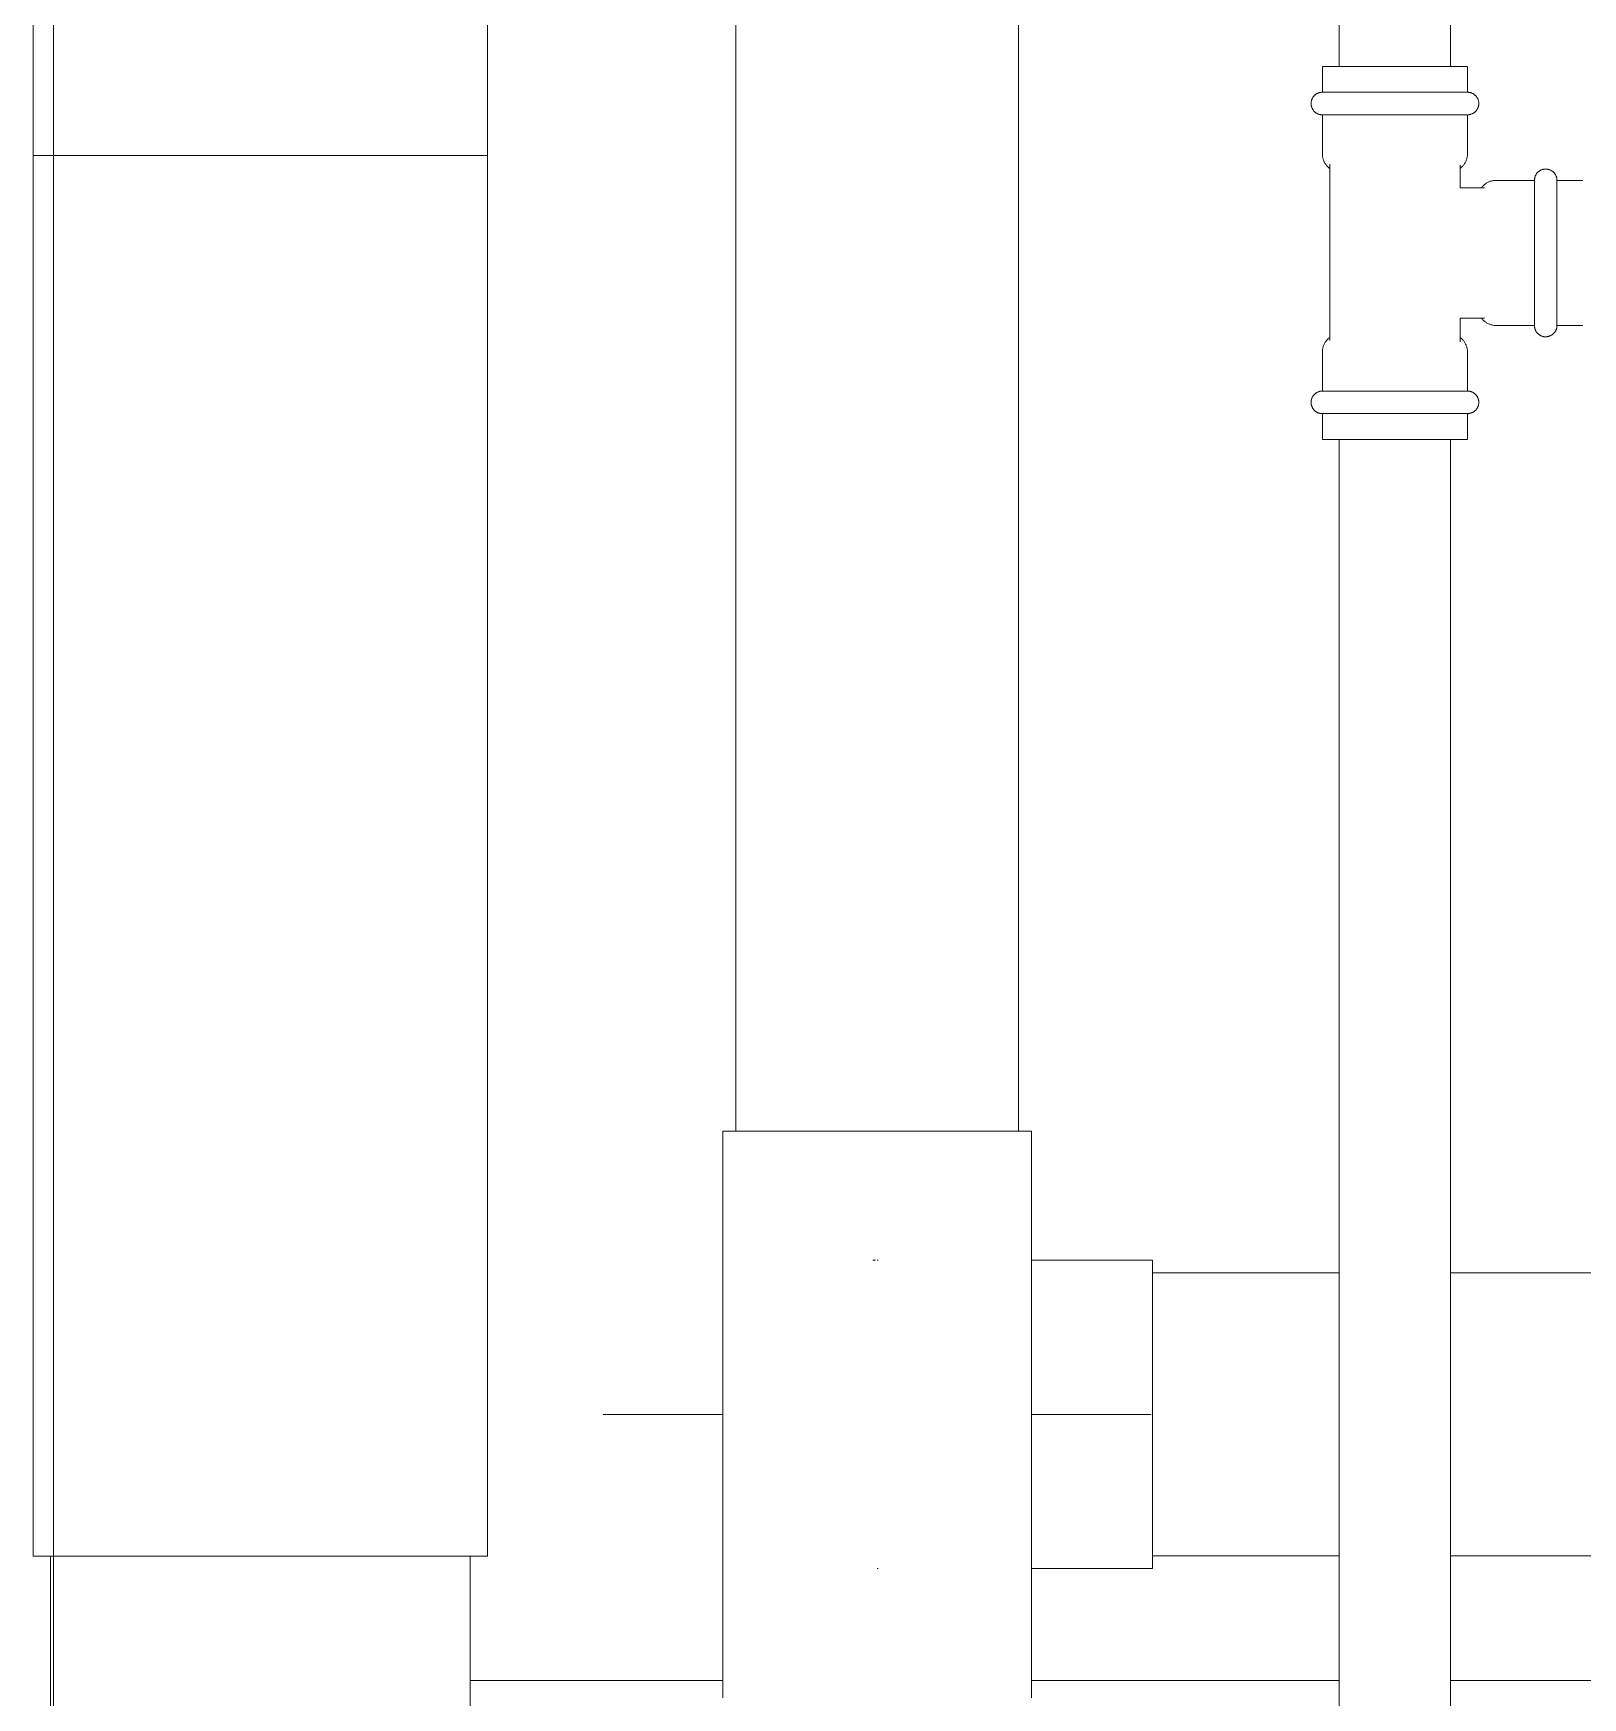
# Model space of a CAD drawing. Header units: inches. Extents: x -3299 to -2222, y -94 to 482.
# Drawn here: x -2441.3 to -2418.69, y 230.66 to 254.94 of the extents above; entities that cross this region are included whole.
import ezdxf

# ---------------------------------------------------------------- set-up
doc = ezdxf.new("R2010")
doc.units = ezdxf.units.IN
doc.header["$MEASUREMENT"] = 0
for name, color, linetype, lineweight in [('P-PIPE', 3, 'Continuous', 9), ('P-PIPE-CNTR', 3, 'Continuous', 9), ('S-GRID', 1, 'Continuous', 9)]:
    doc.layers.add(name, color=color, linetype=linetype, lineweight=lineweight)

# ---------------------------------------------------------------- blocks, each defined once
blk = doc.blocks.new('Elbow - Welded - Generic - Standard-1121388-PLG_ ROOF LEVEL')
at = {"layer": 'P-PIPE'}
for p, q in [((-2437.982, 253.155), (-2441.295, 253.155)), ((-2434.669, 253.155), (-2437.982, 253.155))]:
    blk.add_line(p, q, dxfattribs=at)
at = {"layer": 'P-PIPE', "flags": 128}
for points in [[(-2441.295, 259.139), (-2441.295, 259.134), (-2441.295, 259.12), (-2441.295, 259.096), (-2441.295, 259.063), (-2441.295, 259.02), (-2441.295, 258.968), (-2441.295, 258.906), (-2441.295, 258.835), (-2441.295, 258.756), (-2441.295, 258.667), (-2441.295, 258.569), (-2441.295, 258.463), (-2441.295, 258.348), (-2441.295, 258.225), (-2441.295, 258.094), (-2441.295, 257.955), (-2441.295, 257.808), (-2441.295, 257.654), (-2441.295, 257.493), (-2441.295, 257.324), (-2441.295, 257.149), (-2441.295, 256.968), (-2441.295, 256.78), (-2441.295, 256.587), (-2441.295, 256.388), (-2441.295, 256.184), (-2441.295, 255.975), (-2441.295, 255.762), (-2441.295, 255.545), (-2441.295, 255.323), (-2441.295, 255.099), (-2441.295, 254.871), (-2441.295, 254.64), (-2441.295, 254.407), (-2441.295, 254.172), (-2441.295, 253.935), (-2441.295, 253.698), (-2441.295, 253.459), (-2441.295, 253.22), (-2441.295, 253.155)], [(-2434.669, 253.155), (-2434.669, 253.394), (-2434.669, 253.633), (-2434.669, 253.871), (-2434.669, 254.108), (-2434.669, 254.344), (-2434.669, 254.577), (-2434.669, 254.809), (-2434.669, 255.037), (-2434.669, 255.263), (-2434.669, 255.485), (-2434.669, 255.704), (-2434.669, 255.918), (-2434.669, 256.128), (-2434.669, 256.334), (-2434.669, 256.534), (-2434.669, 256.729), (-2434.669, 256.918), (-2434.669, 257.101), (-2434.669, 257.278), (-2434.669, 257.448), (-2434.669, 257.611), (-2434.669, 257.767), (-2434.669, 257.916), (-2434.669, 258.057), (-2434.669, 258.191), (-2434.669, 258.316), (-2434.669, 258.433), (-2434.669, 258.541), (-2434.669, 258.641), (-2434.669, 258.733), (-2434.669, 258.815), (-2434.669, 258.888), (-2434.669, 258.952), (-2434.669, 259.007), (-2434.669, 259.052), (-2434.669, 259.088), (-2434.669, 259.115), (-2434.669, 259.131), (-2434.669, 259.139), (-2434.669, 259.139)]]:
    blk.add_lwpolyline(points, dxfattribs=at)
at = {"layer": 'P-PIPE'}
for start, end in [(90, 120), (30, 90), (120.159, 165), (0, 15)]:
    blk.add_arc((-2437.982, 259.139), 3.313, start, end, dxfattribs=at)
blk = doc.blocks.new('Elbow - Welded - Generic - Standard-V4-PLG_ ROOF LEVEL')
at = {"layer": 'P-PIPE'}
for p, q in [((-2429.047, 224.404), (-2429.006, 224.405)), ((-2424.966, 224.405), (-2424.966, 222.155)), ((-2424.966, 222.155), (-2424.966, 219.905))]:
    blk.add_line(p, q, dxfattribs=at)
at = {"layer": 'P-PIPE', "flags": 128}
for points in [[(-2428.982, 224.405), (-2428.979, 224.405), (-2428.969, 224.405)], [(-2426.732, 224.405), (-2426.716, 224.405), (-2426.57, 224.405), (-2426.422, 224.405), (-2426.271, 224.405), (-2426.118, 224.405), (-2425.963, 224.405), (-2425.807, 224.405), (-2425.649, 224.405), (-2425.49, 224.405), (-2425.331, 224.405), (-2425.17, 224.405), (-2425.01, 224.405), (-2424.966, 224.405)], [(-2428.966, 219.905), (-2428.977, 219.905), (-2428.982, 219.905), (-2428.982, 219.905)], [(-2424.966, 219.905), (-2425.127, 219.905), (-2425.287, 219.905), (-2425.447, 219.905), (-2425.606, 219.905), (-2425.764, 219.905), (-2425.921, 219.905), (-2426.076, 219.905), (-2426.23, 219.905), (-2426.381, 219.905), (-2426.53, 219.905), (-2426.677, 219.905), (-2426.732, 219.905)]]:
    blk.add_lwpolyline(points, dxfattribs=at)

msp = doc.modelspace()

# ---------------------------------------------------------------- linework, layer by layer
at = {"layer": 'P-PIPE'}
for p, q in [((-2431.045, 313.46), (-2431.045, 238.923)), ((-2426.92, 238.923), (-2426.92, 313.46)), ((-2422.24, 268.45), (-2422.24, 254.455)), ((-2420.615, 254.455), (-2420.615, 268.45)), ((-2422.486, 254.455), (-2422.486, 254.08)), ((-2420.368, 254.455), (-2422.486, 254.455)), ((-2420.368, 254.08), (-2420.368, 254.455)), ((-2422.486, 254.08), (-2420.368, 254.08)), ((-2422.486, 253.751), (-2422.486, 253.184)), ((-2422.486, 253.751), (-2420.368, 253.751)), ((-2420.368, 253.184), (-2420.368, 253.751)), ((-2441.295, 253.155), (-2441.295, 232.718)), ((-2441.182, 253.155), (-2440.851, 253.155)), ((-2440.851, 253.155), (-2440.325, 253.155)), ((-2440.324, 253.155), (-2438.84, 253.155)), ((-2438.839, 253.155), (-2437.125, 253.155)), ((-2437.125, 253.155), (-2436.326, 253.155)), ((-2436.326, 253.155), (-2435.64, 253.155)), ((-2435.639, 253.155), (-2435.113, 253.155)), ((-2435.113, 253.155), (-2434.783, 253.155)), ((-2434.67, 232.718), (-2434.67, 253.155)), ((-2422.377, 253.031), (-2422.377, 250.456)), ((-2420.477, 252.685), (-2420.477, 253.014)), ((-2420.118, 252.685), (-2420.477, 252.685)), ((-2419.392, 252.794), (-2419.948, 252.794)), ((-2418.687, 252.794), (-2419.063, 252.794)), ((-2420.477, 250.785), (-2420.118, 250.785)), ((-2420.477, 250.439), (-2420.477, 250.785)), ((-2419.948, 250.676), (-2419.392, 250.676)), ((-2419.063, 250.676), (-2418.687, 250.676)), ((-2422.486, 250.286), (-2422.486, 249.72)), ((-2420.368, 249.72), (-2420.368, 250.286)), ((-2420.368, 249.72), (-2422.486, 249.72)), ((-2422.486, 249.391), (-2422.486, 249.015)), ((-2420.368, 249.391), (-2422.486, 249.391)), ((-2420.368, 249.015), (-2420.368, 249.391)), ((-2422.486, 249.015), (-2420.368, 249.015)), ((-2422.24, 249.015), (-2422.24, 101.724)), ((-2420.615, 101.724), (-2420.615, 249.015)), ((-2431.232, 238.923), (-2431.232, 230.655)), ((-2431.232, 238.923), (-2428.982, 238.923)), ((-2428.982, 238.923), (-2426.732, 238.923)), ((-2426.732, 230.655), (-2426.732, 238.923)), ((-2422.24, 236.852), (-2424.966, 236.852)), ((-2413.243, 236.852), (-2420.615, 236.852)), ((-2434.67, 232.718), (-2441.295, 232.718)), ((-2441.045, 232.718), (-2441.045, 225.593)), ((-2434.92, 225.593), (-2434.92, 232.718)), ((-2424.966, 232.727), (-2422.24, 232.727)), ((-2420.615, 232.727), (-2413.243, 232.727)), ((-2431.232, 230.905), (-2434.92, 230.905)), ((-2422.24, 230.905), (-2426.732, 230.905)), ((-2413.243, 230.905), (-2420.615, 230.905))]:
    msp.add_line(p, q, dxfattribs=at)
at = {"layer": 'P-PIPE', "flags": 128}
for points in [[(-2422.486, 253.751), (-2422.493, 253.751), (-2422.499, 253.751), (-2422.506, 253.752), (-2422.512, 253.753), (-2422.519, 253.754), (-2422.525, 253.755), (-2422.532, 253.757), (-2422.538, 253.759), (-2422.544, 253.761), (-2422.55, 253.764), (-2422.556, 253.766), (-2422.562, 253.769), (-2422.568, 253.772), (-2422.574, 253.776), (-2422.579, 253.779), (-2422.584, 253.783), (-2422.59, 253.787), (-2422.595, 253.791), (-2422.599, 253.796), (-2422.604, 253.801), (-2422.609, 253.805), (-2422.613, 253.81), (-2422.617, 253.815), (-2422.621, 253.821), (-2422.625, 253.826), (-2422.628, 253.832), (-2422.631, 253.838), (-2422.634, 253.843), (-2422.637, 253.849), (-2422.639, 253.856), (-2422.642, 253.862), (-2422.644, 253.868), (-2422.645, 253.874), (-2422.647, 253.881), (-2422.648, 253.887), (-2422.649, 253.894), (-2422.65, 253.9), (-2422.65, 253.907), (-2422.651, 253.913), (-2422.651, 253.92), (-2422.65, 253.927), (-2422.65, 253.933), (-2422.649, 253.94), (-2422.648, 253.946), (-2422.646, 253.953), (-2422.645, 253.959), (-2422.643, 253.965), (-2422.641, 253.971), (-2422.638, 253.978), (-2422.636, 253.984), (-2422.633, 253.99), (-2422.63, 253.995), (-2422.626, 254.001), (-2422.623, 254.007), (-2422.619, 254.012), (-2422.615, 254.017), (-2422.611, 254.022), (-2422.607, 254.027), (-2422.602, 254.032), (-2422.597, 254.036), (-2422.592, 254.041), (-2422.587, 254.045), (-2422.582, 254.049), (-2422.576, 254.053), (-2422.571, 254.056), (-2422.565, 254.059), (-2422.559, 254.062), (-2422.553, 254.065), (-2422.547, 254.068), (-2422.541, 254.07), (-2422.535, 254.072), (-2422.529, 254.074), (-2422.522, 254.076), (-2422.516, 254.077), (-2422.509, 254.078), (-2422.503, 254.079), (-2422.496, 254.079), (-2422.49, 254.08), (-2422.486, 254.08)], [(-2420.368, 254.08), (-2420.369, 254.08), (-2420.372, 254.08), (-2420.376, 254.08), (-2420.382, 254.08), (-2420.389, 254.08), (-2420.398, 254.08), (-2420.409, 254.08), (-2420.422, 254.08), (-2420.436, 254.08), (-2420.452, 254.08), (-2420.469, 254.08), (-2420.488, 254.08), (-2420.508, 254.08), (-2420.53, 254.08), (-2420.553, 254.08), (-2420.578, 254.08), (-2420.604, 254.08), (-2420.631, 254.08), (-2420.66, 254.08), (-2420.689, 254.08), (-2420.72, 254.08), (-2420.752, 254.08), (-2420.786, 254.08), (-2420.82, 254.08), (-2420.855, 254.08), (-2420.891, 254.08), (-2420.928, 254.08), (-2420.966, 254.08), (-2421.004, 254.08), (-2421.043, 254.08), (-2421.083, 254.08), (-2421.123, 254.08), (-2421.164, 254.08), (-2421.206, 254.08), (-2421.247, 254.08), (-2421.289, 254.08), (-2421.331, 254.08), (-2421.373, 254.08), (-2421.416, 254.08), (-2421.458, 254.08), (-2421.5, 254.08), (-2421.543, 254.08), (-2421.585, 254.08), (-2421.626, 254.08), (-2421.668, 254.08), (-2421.709, 254.08), (-2421.749, 254.08), (-2421.789, 254.08), (-2421.829, 254.08), (-2421.868, 254.08), (-2421.906, 254.08), (-2421.943, 254.08), (-2421.98, 254.08), (-2422.016, 254.08), (-2422.05, 254.08), (-2422.084, 254.08), (-2422.117, 254.08), (-2422.148, 254.08), (-2422.179, 254.08), (-2422.208, 254.08), (-2422.236, 254.08), (-2422.263, 254.08), (-2422.288, 254.08), (-2422.312, 254.08), (-2422.335, 254.08), (-2422.356, 254.08), (-2422.375, 254.08), (-2422.393, 254.08), (-2422.41, 254.08), (-2422.425, 254.08), (-2422.438, 254.08), (-2422.45, 254.08), (-2422.46, 254.08), (-2422.469, 254.08), (-2422.476, 254.08), (-2422.481, 254.08), (-2422.484, 254.08), (-2422.486, 254.08), (-2422.486, 254.08)], [(-2422.486, 254.08), (-2422.485, 254.08), (-2422.483, 254.08), (-2422.479, 254.08), (-2422.473, 254.08), (-2422.465, 254.08), (-2422.456, 254.08), (-2422.445, 254.08)], [(-2420.404, 254.08), (-2420.394, 254.08), (-2420.386, 254.08), (-2420.379, 254.08), (-2420.374, 254.08), (-2420.37, 254.08), (-2420.368, 254.08), (-2420.368, 254.08)], [(-2420.368, 254.08), (-2420.362, 254.08), (-2420.355, 254.079), (-2420.348, 254.078), (-2420.342, 254.078), (-2420.335, 254.076), (-2420.329, 254.075), (-2420.323, 254.073), (-2420.316, 254.071), (-2420.31, 254.069), (-2420.304, 254.067), (-2420.298, 254.064), (-2420.292, 254.061), (-2420.286, 254.058), (-2420.281, 254.055), (-2420.275, 254.051), (-2420.27, 254.047), (-2420.265, 254.043), (-2420.26, 254.039), (-2420.255, 254.034), (-2420.25, 254.03), (-2420.246, 254.025), (-2420.241, 254.02), (-2420.237, 254.015), (-2420.233, 254.009), (-2420.23, 254.004), (-2420.226, 253.998), (-2420.223, 253.993), (-2420.22, 253.987), (-2420.217, 253.981), (-2420.215, 253.975), (-2420.213, 253.969), (-2420.211, 253.962), (-2420.209, 253.956), (-2420.207, 253.95), (-2420.206, 253.943), (-2420.205, 253.937), (-2420.204, 253.93), (-2420.204, 253.923), (-2420.204, 253.917), (-2420.204, 253.91), (-2420.204, 253.904), (-2420.205, 253.897), (-2420.205, 253.891), (-2420.207, 253.884), (-2420.208, 253.878), (-2420.21, 253.871), (-2420.211, 253.865), (-2420.214, 253.859), (-2420.216, 253.853), (-2420.219, 253.847), (-2420.221, 253.841), (-2420.224, 253.835), (-2420.228, 253.829), (-2420.231, 253.824), (-2420.235, 253.818), (-2420.239, 253.813), (-2420.243, 253.808), (-2420.248, 253.803), (-2420.252, 253.798), (-2420.257, 253.794), (-2420.262, 253.789), (-2420.267, 253.785), (-2420.272, 253.781), (-2420.278, 253.778), (-2420.283, 253.774), (-2420.289, 253.771), (-2420.295, 253.768), (-2420.301, 253.765), (-2420.307, 253.762), (-2420.313, 253.76), (-2420.319, 253.758), (-2420.326, 253.756), (-2420.332, 253.755), (-2420.338, 253.753), (-2420.345, 253.752), (-2420.351, 253.751), (-2420.358, 253.751), (-2420.365, 253.751), (-2420.368, 253.751)], [(-2422.486, 253.751), (-2422.485, 253.751), (-2422.483, 253.751), (-2422.479, 253.751), (-2422.473, 253.751), (-2422.465, 253.751), (-2422.456, 253.751), (-2422.445, 253.751), (-2422.432, 253.751), (-2422.418, 253.751), (-2422.403, 253.751), (-2422.385, 253.751), (-2422.366, 253.751), (-2422.346, 253.751), (-2422.324, 253.751), (-2422.301, 253.751), (-2422.277, 253.751), (-2422.251, 253.751), (-2422.223, 253.751), (-2422.195, 253.751), (-2422.165, 253.751), (-2422.134, 253.751), (-2422.102, 253.751), (-2422.069, 253.751), (-2422.034, 253.751), (-2421.999, 253.751), (-2421.963, 253.751), (-2421.926, 253.751), (-2421.888, 253.751), (-2421.85, 253.751), (-2421.811, 253.751), (-2421.771, 253.751), (-2421.731, 253.751), (-2421.69, 253.751), (-2421.649, 253.751), (-2421.607, 253.751), (-2421.565, 253.751), (-2421.523, 253.751), (-2421.481, 253.751), (-2421.439, 253.751), (-2421.396, 253.751), (-2421.354, 253.751), (-2421.312, 253.751), (-2421.27, 253.751), (-2421.228, 253.751), (-2421.186, 253.751), (-2421.145, 253.751), (-2421.105, 253.751), (-2421.065, 253.751), (-2421.025, 253.751), (-2420.986, 253.751), (-2420.948, 253.751), (-2420.911, 253.751), (-2420.874, 253.751), (-2420.839, 253.751), (-2420.804, 253.751), (-2420.77, 253.751), (-2420.737, 253.751), (-2420.706, 253.751), (-2420.675, 253.751), (-2420.646, 253.751), (-2420.618, 253.751), (-2420.592, 253.751), (-2420.566, 253.751), (-2420.542, 253.751), (-2420.52, 253.751), (-2420.499, 253.751), (-2420.479, 253.751), (-2420.461, 253.751), (-2420.444, 253.751), (-2420.429, 253.751), (-2420.416, 253.751), (-2420.404, 253.751), (-2420.394, 253.751), (-2420.386, 253.751), (-2420.379, 253.751), (-2420.374, 253.751), (-2420.37, 253.751), (-2420.368, 253.751), (-2420.368, 253.751)], [(-2422.45, 253.751), (-2422.46, 253.751), (-2422.469, 253.751), (-2422.476, 253.751), (-2422.481, 253.751), (-2422.484, 253.751), (-2422.486, 253.751), (-2422.486, 253.751)], [(-2420.368, 253.751), (-2420.369, 253.751), (-2420.372, 253.751), (-2420.376, 253.751), (-2420.382, 253.751), (-2420.389, 253.751), (-2420.398, 253.751), (-2420.409, 253.751)], [(-2422.377, 252.966), (-2422.386, 252.973), (-2422.394, 252.98), (-2422.402, 252.987), (-2422.41, 252.995), (-2422.417, 253.003), (-2422.424, 253.011), (-2422.431, 253.02), (-2422.437, 253.029), (-2422.443, 253.038), (-2422.449, 253.047), (-2422.454, 253.057), (-2422.459, 253.066), (-2422.464, 253.076), (-2422.468, 253.086), (-2422.472, 253.097), (-2422.475, 253.107), (-2422.478, 253.117), (-2422.48, 253.128), (-2422.482, 253.139), (-2422.484, 253.15), (-2422.485, 253.16), (-2422.486, 253.171), (-2422.486, 253.182), (-2422.486, 253.184)], [(-2420.368, 253.184), (-2420.368, 253.173), (-2420.369, 253.162), (-2420.37, 253.152), (-2420.372, 253.141), (-2420.374, 253.13), (-2420.376, 253.119), (-2420.379, 253.109), (-2420.382, 253.098), (-2420.386, 253.088), (-2420.39, 253.078), (-2420.394, 253.068), (-2420.399, 253.058), (-2420.404, 253.049), (-2420.41, 253.039), (-2420.416, 253.03), (-2420.422, 253.021), (-2420.429, 253.013), (-2420.436, 253.004), (-2420.443, 252.996), (-2420.451, 252.989), (-2420.459, 252.981), (-2420.467, 252.974), (-2420.476, 252.967), (-2420.477, 252.966)], [(-2419.392, 252.794), (-2419.391, 252.801), (-2419.391, 252.807), (-2419.39, 252.814), (-2419.39, 252.82), (-2419.388, 252.827), (-2419.387, 252.833), (-2419.385, 252.84), (-2419.383, 252.846), (-2419.381, 252.852), (-2419.379, 252.858), (-2419.376, 252.864), (-2419.373, 252.87), (-2419.37, 252.876), (-2419.366, 252.882), (-2419.363, 252.887), (-2419.359, 252.892), (-2419.355, 252.898), (-2419.351, 252.903), (-2419.346, 252.907), (-2419.342, 252.912), (-2419.337, 252.917), (-2419.332, 252.921), (-2419.327, 252.925), (-2419.321, 252.929), (-2419.316, 252.933), (-2419.31, 252.936), (-2419.305, 252.939), (-2419.299, 252.942), (-2419.293, 252.945), (-2419.287, 252.947), (-2419.281, 252.95), (-2419.274, 252.952), (-2419.268, 252.953), (-2419.262, 252.955), (-2419.255, 252.956), (-2419.249, 252.957), (-2419.242, 252.958), (-2419.235, 252.958), (-2419.229, 252.959), (-2419.222, 252.959), (-2419.216, 252.958), (-2419.209, 252.958), (-2419.203, 252.957), (-2419.196, 252.956), (-2419.19, 252.954), (-2419.183, 252.953), (-2419.177, 252.951), (-2419.171, 252.949), (-2419.165, 252.946), (-2419.159, 252.944), (-2419.153, 252.941), (-2419.147, 252.938), (-2419.141, 252.934), (-2419.136, 252.931), (-2419.13, 252.927), (-2419.125, 252.923), (-2419.12, 252.919), (-2419.115, 252.915), (-2419.11, 252.91), (-2419.106, 252.905), (-2419.101, 252.9), (-2419.097, 252.895), (-2419.093, 252.89), (-2419.09, 252.885), (-2419.086, 252.879), (-2419.083, 252.873), (-2419.08, 252.867), (-2419.077, 252.861), (-2419.074, 252.855), (-2419.072, 252.849), (-2419.07, 252.843), (-2419.068, 252.837), (-2419.067, 252.83), (-2419.065, 252.824), (-2419.064, 252.817), (-2419.063, 252.811), (-2419.063, 252.804), (-2419.063, 252.798), (-2419.063, 252.794)], [(-2420.166, 252.685), (-2420.159, 252.694), (-2420.152, 252.702), (-2420.145, 252.71), (-2420.137, 252.718), (-2420.129, 252.725), (-2420.121, 252.732), (-2420.112, 252.739), (-2420.104, 252.745), (-2420.095, 252.751), (-2420.085, 252.757), (-2420.076, 252.762), (-2420.066, 252.767), (-2420.056, 252.772), (-2420.046, 252.776), (-2420.036, 252.78), (-2420.025, 252.783), (-2420.015, 252.786), (-2420.004, 252.788), (-2419.993, 252.79), (-2419.983, 252.792), (-2419.972, 252.793), (-2419.961, 252.794), (-2419.95, 252.794), (-2419.948, 252.794)], [(-2419.392, 252.794), (-2419.392, 252.793), (-2419.392, 252.791), (-2419.392, 252.787), (-2419.392, 252.781), (-2419.392, 252.773), (-2419.392, 252.764), (-2419.392, 252.753), (-2419.392, 252.74), (-2419.392, 252.726), (-2419.392, 252.711), (-2419.392, 252.693), (-2419.392, 252.674), (-2419.392, 252.654), (-2419.392, 252.632), (-2419.392, 252.609), (-2419.392, 252.585), (-2419.392, 252.559), (-2419.392, 252.531), (-2419.392, 252.503), (-2419.392, 252.473), (-2419.392, 252.442), (-2419.392, 252.41), (-2419.392, 252.377), (-2419.392, 252.342), (-2419.392, 252.307), (-2419.392, 252.271), (-2419.392, 252.234), (-2419.392, 252.197), (-2419.392, 252.158), (-2419.392, 252.119), (-2419.392, 252.079), (-2419.392, 252.039), (-2419.392, 251.998), (-2419.392, 251.957), (-2419.392, 251.915), (-2419.392, 251.873), (-2419.392, 251.831), (-2419.392, 251.789), (-2419.392, 251.747), (-2419.392, 251.704), (-2419.392, 251.662), (-2419.392, 251.62), (-2419.392, 251.578), (-2419.392, 251.536), (-2419.392, 251.495), (-2419.392, 251.453), (-2419.392, 251.413), (-2419.392, 251.373), (-2419.392, 251.333), (-2419.392, 251.294), (-2419.392, 251.256), (-2419.392, 251.219), (-2419.392, 251.182), (-2419.392, 251.147), (-2419.392, 251.112), (-2419.392, 251.078), (-2419.392, 251.045), (-2419.392, 251.014), (-2419.392, 250.983), (-2419.392, 250.954), (-2419.392, 250.926), (-2419.392, 250.9), (-2419.392, 250.874), (-2419.392, 250.85), (-2419.392, 250.828), (-2419.392, 250.807), (-2419.392, 250.787), (-2419.392, 250.769), (-2419.392, 250.752), (-2419.392, 250.737), (-2419.392, 250.724), (-2419.392, 250.712), (-2419.392, 250.702), (-2419.392, 250.694), (-2419.392, 250.687), (-2419.392, 250.682), (-2419.392, 250.678), (-2419.392, 250.676), (-2419.392, 250.676)], [(-2419.392, 252.758), (-2419.392, 252.768), (-2419.392, 252.777), (-2419.392, 252.784), (-2419.392, 252.789), (-2419.392, 252.792), (-2419.392, 252.794), (-2419.392, 252.794)], [(-2419.063, 250.676), (-2419.063, 250.677), (-2419.063, 250.68), (-2419.063, 250.684), (-2419.063, 250.69), (-2419.063, 250.697), (-2419.063, 250.706), (-2419.063, 250.717), (-2419.063, 250.73), (-2419.063, 250.744), (-2419.063, 250.76), (-2419.063, 250.777), (-2419.063, 250.796), (-2419.063, 250.816), (-2419.063, 250.838), (-2419.063, 250.861), (-2419.063, 250.886), (-2419.063, 250.912), (-2419.063, 250.939), (-2419.063, 250.968), (-2419.063, 250.997), (-2419.063, 251.028), (-2419.063, 251.06), (-2419.063, 251.094), (-2419.063, 251.128), (-2419.063, 251.163), (-2419.063, 251.199), (-2419.063, 251.236), (-2419.063, 251.274), (-2419.063, 251.312), (-2419.063, 251.351), (-2419.063, 251.391), (-2419.063, 251.432), (-2419.063, 251.472), (-2419.063, 251.514), (-2419.063, 251.555), (-2419.063, 251.597), (-2419.063, 251.639), (-2419.063, 251.681), (-2419.063, 251.724), (-2419.063, 251.766), (-2419.063, 251.808), (-2419.063, 251.851), (-2419.063, 251.893), (-2419.063, 251.934), (-2419.063, 251.976), (-2419.063, 252.017), (-2419.063, 252.057), (-2419.063, 252.097), (-2419.063, 252.137), (-2419.063, 252.176), (-2419.063, 252.214), (-2419.063, 252.251), (-2419.063, 252.288), (-2419.063, 252.324), (-2419.063, 252.358), (-2419.063, 252.392), (-2419.063, 252.425), (-2419.063, 252.456), (-2419.063, 252.487), (-2419.063, 252.516), (-2419.063, 252.544), (-2419.063, 252.571), (-2419.063, 252.596), (-2419.063, 252.62), (-2419.063, 252.643), (-2419.063, 252.664), (-2419.063, 252.683), (-2419.063, 252.701), (-2419.063, 252.718), (-2419.063, 252.733), (-2419.063, 252.746), (-2419.063, 252.758), (-2419.063, 252.768), (-2419.063, 252.777), (-2419.063, 252.784), (-2419.063, 252.789), (-2419.063, 252.792), (-2419.063, 252.794), (-2419.063, 252.794)], [(-2419.063, 252.794), (-2419.063, 252.793), (-2419.063, 252.791), (-2419.063, 252.787), (-2419.063, 252.781), (-2419.063, 252.773), (-2419.063, 252.764), (-2419.063, 252.753)], [(-2419.948, 250.676), (-2419.959, 250.676), (-2419.97, 250.677), (-2419.981, 250.678), (-2419.992, 250.68), (-2420.002, 250.682), (-2420.013, 250.684), (-2420.023, 250.687), (-2420.034, 250.69), (-2420.044, 250.694), (-2420.054, 250.698), (-2420.064, 250.702), (-2420.074, 250.707), (-2420.084, 250.712), (-2420.093, 250.718), (-2420.102, 250.724), (-2420.111, 250.73), (-2420.119, 250.737), (-2420.128, 250.744), (-2420.136, 250.751), (-2420.144, 250.759), (-2420.151, 250.767), (-2420.158, 250.775), (-2420.165, 250.784), (-2420.166, 250.785)], [(-2419.392, 250.676), (-2419.392, 250.677), (-2419.392, 250.68), (-2419.392, 250.684), (-2419.392, 250.69), (-2419.392, 250.697), (-2419.392, 250.706), (-2419.392, 250.717)], [(-2419.063, 250.676), (-2419.063, 250.67), (-2419.063, 250.663), (-2419.064, 250.656), (-2419.065, 250.65), (-2419.066, 250.643), (-2419.067, 250.637), (-2419.069, 250.631), (-2419.071, 250.624), (-2419.073, 250.618), (-2419.076, 250.612), (-2419.078, 250.606), (-2419.081, 250.6), (-2419.084, 250.594), (-2419.088, 250.589), (-2419.091, 250.583), (-2419.095, 250.578), (-2419.099, 250.573), (-2419.103, 250.568), (-2419.108, 250.563), (-2419.113, 250.558), (-2419.117, 250.554), (-2419.122, 250.549), (-2419.127, 250.545), (-2419.133, 250.541), (-2419.138, 250.538), (-2419.144, 250.534), (-2419.15, 250.531), (-2419.155, 250.528), (-2419.161, 250.525), (-2419.168, 250.523), (-2419.174, 250.521), (-2419.18, 250.519), (-2419.186, 250.517), (-2419.193, 250.515), (-2419.199, 250.514), (-2419.206, 250.513), (-2419.212, 250.512), (-2419.219, 250.512), (-2419.225, 250.512), (-2419.232, 250.512), (-2419.238, 250.512), (-2419.245, 250.513), (-2419.252, 250.513), (-2419.258, 250.515), (-2419.264, 250.516), (-2419.271, 250.518), (-2419.277, 250.519), (-2419.283, 250.522), (-2419.29, 250.524), (-2419.296, 250.527), (-2419.302, 250.529), (-2419.307, 250.533), (-2419.313, 250.536), (-2419.319, 250.539), (-2419.324, 250.543), (-2419.329, 250.547), (-2419.334, 250.551), (-2419.339, 250.556), (-2419.344, 250.56), (-2419.348, 250.565), (-2419.353, 250.57), (-2419.357, 250.575), (-2419.361, 250.58), (-2419.365, 250.586), (-2419.368, 250.591), (-2419.371, 250.597), (-2419.374, 250.603), (-2419.377, 250.609), (-2419.38, 250.615), (-2419.382, 250.621), (-2419.384, 250.627), (-2419.386, 250.634), (-2419.388, 250.64), (-2419.389, 250.646), (-2419.39, 250.653), (-2419.391, 250.659), (-2419.391, 250.666), (-2419.392, 250.673), (-2419.392, 250.676)], [(-2419.063, 250.712), (-2419.063, 250.702), (-2419.063, 250.694), (-2419.063, 250.687), (-2419.063, 250.682), (-2419.063, 250.678), (-2419.063, 250.676), (-2419.063, 250.676)], [(-2422.486, 250.286), (-2422.486, 250.297), (-2422.485, 250.308), (-2422.484, 250.319), (-2422.483, 250.33), (-2422.481, 250.34), (-2422.478, 250.351), (-2422.476, 250.361), (-2422.472, 250.372), (-2422.469, 250.382), (-2422.465, 250.392), (-2422.46, 250.402), (-2422.455, 250.412), (-2422.45, 250.422), (-2422.444, 250.431), (-2422.439, 250.44), (-2422.432, 250.449), (-2422.426, 250.457), (-2422.418, 250.466), (-2422.411, 250.474), (-2422.403, 250.482), (-2422.396, 250.489), (-2422.387, 250.496), (-2422.379, 250.503), (-2422.377, 250.504)], [(-2420.477, 250.504), (-2420.469, 250.497), (-2420.46, 250.49), (-2420.452, 250.483), (-2420.444, 250.475), (-2420.437, 250.467), (-2420.43, 250.459), (-2420.423, 250.45), (-2420.417, 250.442), (-2420.411, 250.433), (-2420.405, 250.423), (-2420.4, 250.414), (-2420.395, 250.404), (-2420.39, 250.394), (-2420.386, 250.384), (-2420.383, 250.374), (-2420.379, 250.363), (-2420.376, 250.353), (-2420.374, 250.342), (-2420.372, 250.332), (-2420.37, 250.321), (-2420.369, 250.31), (-2420.368, 250.299), (-2420.368, 250.288), (-2420.368, 250.286)], [(-2422.486, 249.391), (-2422.493, 249.391), (-2422.499, 249.391), (-2422.506, 249.392), (-2422.512, 249.393), (-2422.519, 249.394), (-2422.525, 249.395), (-2422.532, 249.397), (-2422.538, 249.399), (-2422.544, 249.401), (-2422.55, 249.404), (-2422.556, 249.406), (-2422.562, 249.409), (-2422.568, 249.412), (-2422.574, 249.416), (-2422.579, 249.419), (-2422.584, 249.423), (-2422.59, 249.427), (-2422.595, 249.431), (-2422.599, 249.436), (-2422.604, 249.441), (-2422.609, 249.445), (-2422.613, 249.45), (-2422.617, 249.455), (-2422.621, 249.461), (-2422.625, 249.466), (-2422.628, 249.472), (-2422.631, 249.478), (-2422.634, 249.483), (-2422.637, 249.489), (-2422.639, 249.496), (-2422.642, 249.502), (-2422.644, 249.508), (-2422.645, 249.514), (-2422.647, 249.521), (-2422.648, 249.527), (-2422.649, 249.534), (-2422.65, 249.54), (-2422.65, 249.547), (-2422.651, 249.553), (-2422.651, 249.56), (-2422.65, 249.567), (-2422.65, 249.573), (-2422.649, 249.58), (-2422.648, 249.586), (-2422.646, 249.593), (-2422.645, 249.599), (-2422.643, 249.605), (-2422.641, 249.611), (-2422.638, 249.618), (-2422.636, 249.624), (-2422.633, 249.63), (-2422.63, 249.635), (-2422.626, 249.641), (-2422.623, 249.647), (-2422.619, 249.652), (-2422.615, 249.657), (-2422.611, 249.662), (-2422.607, 249.667), (-2422.602, 249.672), (-2422.597, 249.676), (-2422.592, 249.681), (-2422.587, 249.685), (-2422.582, 249.689), (-2422.576, 249.693), (-2422.571, 249.696), (-2422.565, 249.699), (-2422.559, 249.702), (-2422.553, 249.705), (-2422.547, 249.708), (-2422.541, 249.71), (-2422.535, 249.712), (-2422.529, 249.714), (-2422.522, 249.716), (-2422.516, 249.717), (-2422.509, 249.718), (-2422.503, 249.719), (-2422.496, 249.719), (-2422.49, 249.72), (-2422.486, 249.72)], [(-2420.368, 249.72), (-2420.369, 249.72), (-2420.372, 249.72), (-2420.376, 249.72), (-2420.382, 249.72), (-2420.389, 249.72), (-2420.398, 249.72), (-2420.409, 249.72), (-2420.422, 249.72), (-2420.436, 249.72), (-2420.452, 249.72), (-2420.469, 249.72), (-2420.488, 249.72), (-2420.508, 249.72), (-2420.53, 249.72), (-2420.553, 249.72), (-2420.578, 249.72), (-2420.604, 249.72), (-2420.631, 249.72), (-2420.66, 249.72), (-2420.689, 249.72), (-2420.72, 249.72), (-2420.752, 249.72), (-2420.786, 249.72), (-2420.82, 249.72), (-2420.855, 249.72), (-2420.891, 249.72), (-2420.928, 249.72), (-2420.966, 249.72), (-2421.004, 249.72), (-2421.043, 249.72), (-2421.083, 249.72), (-2421.123, 249.72), (-2421.164, 249.72), (-2421.206, 249.72), (-2421.247, 249.72), (-2421.289, 249.72), (-2421.331, 249.72), (-2421.373, 249.72), (-2421.416, 249.72), (-2421.458, 249.72), (-2421.5, 249.72), (-2421.543, 249.72), (-2421.585, 249.72), (-2421.626, 249.72), (-2421.668, 249.72), (-2421.709, 249.72), (-2421.749, 249.72), (-2421.789, 249.72), (-2421.829, 249.72), (-2421.868, 249.72), (-2421.906, 249.72), (-2421.943, 249.72), (-2421.98, 249.72), (-2422.016, 249.72), (-2422.05, 249.72), (-2422.084, 249.72), (-2422.117, 249.72), (-2422.148, 249.72), (-2422.179, 249.72), (-2422.208, 249.72), (-2422.236, 249.72), (-2422.263, 249.72), (-2422.288, 249.72), (-2422.312, 249.72), (-2422.335, 249.72), (-2422.356, 249.72), (-2422.375, 249.72), (-2422.393, 249.72), (-2422.41, 249.72), (-2422.425, 249.72), (-2422.438, 249.72), (-2422.45, 249.72), (-2422.46, 249.72), (-2422.469, 249.72), (-2422.476, 249.72), (-2422.481, 249.72), (-2422.484, 249.72), (-2422.486, 249.72), (-2422.486, 249.72)], [(-2422.486, 249.72), (-2422.485, 249.72), (-2422.483, 249.72), (-2422.479, 249.72), (-2422.473, 249.72), (-2422.465, 249.72), (-2422.456, 249.72), (-2422.445, 249.72)], [(-2420.404, 249.72), (-2420.394, 249.72), (-2420.386, 249.72), (-2420.379, 249.72), (-2420.374, 249.72), (-2420.37, 249.72), (-2420.368, 249.72), (-2420.368, 249.72)], [(-2420.368, 249.72), (-2420.362, 249.72), (-2420.355, 249.719), (-2420.348, 249.718), (-2420.342, 249.718), (-2420.335, 249.716), (-2420.329, 249.715), (-2420.323, 249.713), (-2420.316, 249.711), (-2420.31, 249.709), (-2420.304, 249.707), (-2420.298, 249.704), (-2420.292, 249.701), (-2420.286, 249.698), (-2420.281, 249.695), (-2420.275, 249.691), (-2420.27, 249.687), (-2420.265, 249.683), (-2420.26, 249.679), (-2420.255, 249.674), (-2420.25, 249.67), (-2420.246, 249.665), (-2420.241, 249.66), (-2420.237, 249.655), (-2420.233, 249.649), (-2420.23, 249.644), (-2420.226, 249.638), (-2420.223, 249.633), (-2420.22, 249.627), (-2420.217, 249.621), (-2420.215, 249.615), (-2420.213, 249.609), (-2420.211, 249.602), (-2420.209, 249.596), (-2420.207, 249.59), (-2420.206, 249.583), (-2420.205, 249.577), (-2420.204, 249.57), (-2420.204, 249.563), (-2420.204, 249.557), (-2420.204, 249.55), (-2420.204, 249.544), (-2420.205, 249.537), (-2420.205, 249.531), (-2420.207, 249.524), (-2420.208, 249.518), (-2420.21, 249.511), (-2420.211, 249.505), (-2420.214, 249.499), (-2420.216, 249.493), (-2420.219, 249.487), (-2420.221, 249.481), (-2420.224, 249.475), (-2420.228, 249.469), (-2420.231, 249.464), (-2420.235, 249.458), (-2420.239, 249.453), (-2420.243, 249.448), (-2420.248, 249.443), (-2420.252, 249.438), (-2420.257, 249.434), (-2420.262, 249.429), (-2420.267, 249.425), (-2420.272, 249.421), (-2420.278, 249.418), (-2420.283, 249.414), (-2420.289, 249.411), (-2420.295, 249.408), (-2420.301, 249.405), (-2420.307, 249.402), (-2420.313, 249.4), (-2420.319, 249.398), (-2420.326, 249.396), (-2420.332, 249.395), (-2420.338, 249.393), (-2420.345, 249.392), (-2420.351, 249.391), (-2420.358, 249.391), (-2420.365, 249.391), (-2420.368, 249.391)], [(-2422.486, 249.391), (-2422.485, 249.391), (-2422.483, 249.391), (-2422.479, 249.391), (-2422.473, 249.391), (-2422.465, 249.391), (-2422.456, 249.391), (-2422.445, 249.391), (-2422.432, 249.391), (-2422.418, 249.391), (-2422.403, 249.391), (-2422.385, 249.391), (-2422.366, 249.391), (-2422.346, 249.391), (-2422.324, 249.391), (-2422.301, 249.391), (-2422.277, 249.391), (-2422.251, 249.391), (-2422.223, 249.391), (-2422.195, 249.391), (-2422.165, 249.391), (-2422.134, 249.391), (-2422.102, 249.391), (-2422.069, 249.391), (-2422.034, 249.391), (-2421.999, 249.391), (-2421.963, 249.391), (-2421.926, 249.391), (-2421.888, 249.391), (-2421.85, 249.391), (-2421.811, 249.391), (-2421.771, 249.391), (-2421.731, 249.391), (-2421.69, 249.391), (-2421.649, 249.391), (-2421.607, 249.391), (-2421.565, 249.391), (-2421.523, 249.391), (-2421.481, 249.391), (-2421.439, 249.391), (-2421.396, 249.391), (-2421.354, 249.391), (-2421.312, 249.391), (-2421.27, 249.391), (-2421.228, 249.391), (-2421.186, 249.391), (-2421.145, 249.391), (-2421.105, 249.391), (-2421.065, 249.391), (-2421.025, 249.391), (-2420.986, 249.391), (-2420.948, 249.391), (-2420.911, 249.391), (-2420.874, 249.391), (-2420.839, 249.391), (-2420.804, 249.391), (-2420.77, 249.391), (-2420.737, 249.391), (-2420.706, 249.391), (-2420.675, 249.391), (-2420.646, 249.391), (-2420.618, 249.391), (-2420.592, 249.391), (-2420.566, 249.391), (-2420.542, 249.391), (-2420.52, 249.391), (-2420.499, 249.391), (-2420.479, 249.391), (-2420.461, 249.391), (-2420.444, 249.391), (-2420.429, 249.391), (-2420.416, 249.391), (-2420.404, 249.391), (-2420.394, 249.391), (-2420.386, 249.391), (-2420.379, 249.391), (-2420.374, 249.391), (-2420.37, 249.391), (-2420.368, 249.391), (-2420.368, 249.391)], [(-2422.45, 249.391), (-2422.46, 249.391), (-2422.469, 249.391), (-2422.476, 249.391), (-2422.481, 249.391), (-2422.484, 249.391), (-2422.486, 249.391), (-2422.486, 249.391)], [(-2420.368, 249.391), (-2420.369, 249.391), (-2420.372, 249.391), (-2420.376, 249.391), (-2420.382, 249.391), (-2420.389, 249.391), (-2420.398, 249.391), (-2420.409, 249.391)]]:
    msp.add_lwpolyline(points, dxfattribs=at)
at = {"layer": 'P-PIPE'}
for centre in [(-2419.392, 251.735), (-2419.063, 251.735)]:
    msp.add_ellipse(centre, major_axis=(0, 1.059), ratio=0.000023, start_param=3.141593, end_param=6.283185, dxfattribs=at)
at = {"layer": 'P-PIPE-CNTR'}
for p, q in [((-2432.982, 234.789), (-2431.232, 234.789)), ((-2426.732, 234.789), (-2424.982, 234.789))]:
    msp.add_line(p, q, dxfattribs=at)
at = {"layer": 'S-GRID'}
msp.add_line((-2441, 469.687), (-2441, -82.206), dxfattribs=at)

# ---------------------------------------------------------------- block references
at = {"layer": 'P-PIPE'}
for name, p in [('Elbow - Welded - Generic - Standard-1121388-PLG_ ROOF LEVEL', (0, 0)), ('Elbow - Welded - Generic - Standard-V4-PLG_ ROOF LEVEL', (0, 12.634))]:
    msp.add_blockref(name, p, dxfattribs=at)

doc.saveas('drawing.dxf')
